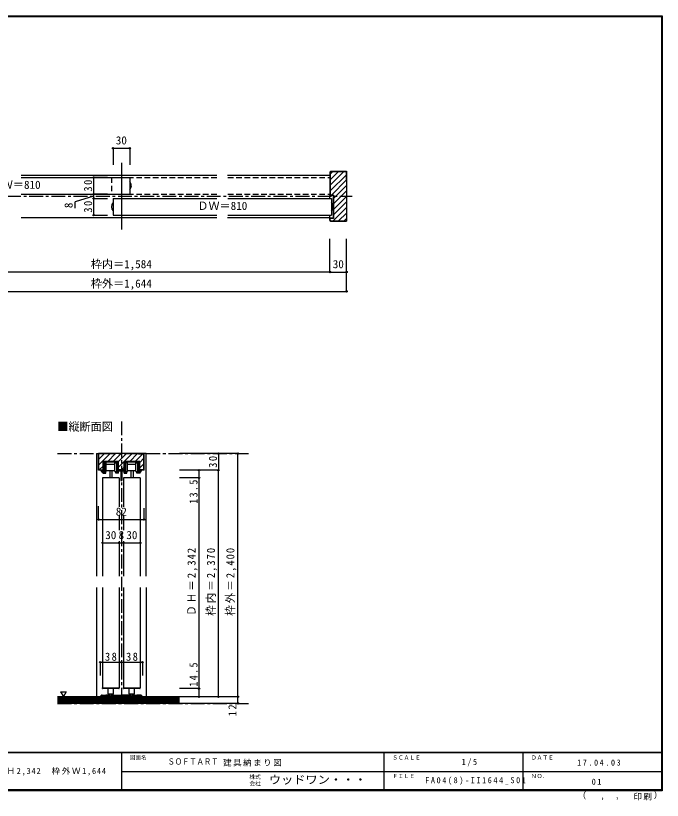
# Model space of a CAD drawing. Units: millimetres, scale not verified. Extents: x -973 to 977, y -718 to 696.
# Drawn here: x -189 to 977, y -718 to 696 of the extents above; entities that cross this region are included whole.
import ezdxf
from ezdxf.enums import TextEntityAlignment as Align

# ---------------------------------------------------------------- set-up
doc = ezdxf.new("R2010")
doc.units = ezdxf.units.MM
doc.header["$LTSCALE"] = 5
doc.header["$PDMODE"] = 32
doc.header["$PDSIZE"] = 2.5
doc.linetypes.add('CHAIN1', pattern=[8, 5, -1, 1, -1])
doc.linetypes.add('DASHED2', pattern=[3, 2, -1])
for name, color, linetype in [('0-1_通り芯', 4, 'CHAIN1'), ('0-3_仕上げ', 7, 'Continuous'), ('0-4_枠', 3, 'Continuous'), ('0-6_扉', 6, 'Continuous'), ('0-7_金物', 3, 'Continuous'), ('0-A_文字', 3, 'Continuous'), ('0-B_寸法', 7, 'Continuous'), ('0-C_ハッチ', 4, 'Continuous'), ('F-0_補助線', 7, 'Continuous'), ('F-1_枠', 6, 'Continuous'), ('F-A_文字', 7, 'Continuous')]:
    doc.layers.add(name, color=color, linetype=linetype)
doc.styles.add('HGP明朝B', font='')
doc.styles.add('ＭＳ ゴシック', font='')
doc.styles.get('HGP明朝B').set_extended_font_data('HGP明朝B')
doc.styles.get('ＭＳ ゴシック').set_extended_font_data('MS Gothic')

msp = doc.modelspace()

# ---------------------------------------------------------------- linework, layer by layer
at = {"layer": '0-1_通り芯'}
for p, q in [((-404.366, 370.494), (417.672, 370.494)), ((-113.347, -93.141), (230.653, -93.141)), ((-113.347, -543.141), (230.653, -543.141))]:
    msp.add_line(p, q, dxfattribs=at)
at = {"layer": '0-3_仕上げ', "color": 2}
for p, q in [((106.653, -531.141), (-113.347, -531.141)), ((106.653, -543.141), (-113.347, -543.141))]:
    msp.add_line(p, q, dxfattribs=at)
at = {"layer": '0-3_仕上げ'}
for p, q in [((106.653, -532.641), (-113.347, -532.641)), ((106.653, -534.141), (-113.347, -534.141)), ((106.653, -535.641), (-113.347, -535.641)), ((106.653, -537.141), (-113.347, -537.141)), ((106.653, -538.641), (-113.347, -538.641)), ((106.653, -540.141), (-113.347, -540.141)), ((106.653, -541.641), (-113.347, -541.641))]:
    msp.add_line(p, q, dxfattribs=at)
at = {"layer": '0-4_枠'}
for p, q in [((1.653, 430.494), (1.653, 310.494)), ((379.087, 415.494), (377.672, 414.079)), ((377.672, 414.079), (377.672, 371.994)), ((378.172, 413.579), (379.587, 414.994)), ((378.172, 413.579), (378.172, 372.494)), ((379.087, 415.494), (407.672, 415.494)), ((379.587, 414.994), (407.172, 414.994)), ((407.172, 400.494), (407.172, 414.994)), ((407.672, 415.494), (407.672, 325.494)), ((407.172, 400.494), (407.672, 400.494)), ((383.672, 371.994), (377.672, 371.994)), ((384.172, 372.494), (378.172, 372.494)), ((383.672, 371.994), (383.672, 330.994)), ((384.172, 372.494), (384.172, 330.494)), ((407.172, 340.494), (407.172, 325.994)), ((407.172, 340.494), (407.672, 340.494)), ((383.672, 330.994), (377.672, 330.994)), ((377.672, 326.908), (377.672, 330.994)), ((377.672, 326.908), (379.087, 325.494)), ((384.172, 330.494), (378.172, 330.494)), ((378.172, 327.115), (378.172, 330.494)), ((379.294, 325.994), (378.172, 327.115)), ((379.087, 325.494), (407.672, 325.494)), ((379.294, 325.994), (407.172, 325.994)), ((-39.347, -123.141), (-39.347, -93.141)), ((42.653, -93.141), (-39.347, -93.141)), ((-38.847, -122.641), (-38.847, -93.641)), ((-29.347, -93.641), (-38.847, -93.641)), ((-29.347, -93.641), (-29.347, -93.141)), ((32.653, -93.641), (32.653, -93.141)), ((32.653, -93.641), (42.153, -93.641)), ((42.153, -122.641), (42.153, -93.641)), ((42.653, -123.141), (42.653, -93.141)), ((-31.347, -123.141), (-31.347, -107.141)), ((6.653, -123.141), (6.653, -107.141)), ((34.653, -107.141), (6.653, -107.141)), ((34.653, -123.141), (34.653, -107.141)), ((-31.347, -123.141), (-39.347, -123.141)), ((-38.847, -122.641), (-31.347, -122.641)), ((6.653, -122.641), (-3.347, -122.641)), ((6.653, -123.141), (-3.347, -123.141)), ((42.153, -122.641), (34.653, -122.641)), ((42.653, -123.141), (34.653, -123.141))]:
    msp.add_line(p, q, dxfattribs=at)
at = {"layer": '0-4_枠', "color": 4}
for p, q in [((-43.347, -93.141), (-39.347, -93.141)), ((-43.347, -93.141), (-43.347, -314.141)), ((46.653, -93.141), (42.653, -93.141)), ((46.653, -314.141), (46.653, -93.141)), ((-43.347, -334.141), (-43.347, -531.141)), ((46.653, -334.141), (46.653, -531.141))]:
    msp.add_line(p, q, dxfattribs=at)
at = {"layer": '0-4_枠'}
msp.add_lwpolyline([(-3.347, -123.141), (-3.347, -107.141), (-31.347, -107.141)], dxfattribs=at)
at = {"layer": '0-6_扉'}
for p, q in [((-178.808, 404.494), (16.653, 404.494)), ((16.653, 404.494), (16.653, 374.494)), ((-178.808, 374.494), (16.653, 374.494)), ((-13.347, 366.494), (173.663, 366.494)), ((-13.347, 366.494), (-13.347, 336.494)), ((193.663, 366.494), (380.672, 366.494)), ((380.672, 366.494), (380.672, 336.494)), ((-13.347, 336.494), (173.663, 336.494)), ((193.663, 336.494), (380.672, 336.494)), ((-32.347, -136.641), (-32.347, -314.141)), ((-2.347, -136.641), (-32.347, -136.641)), ((-2.347, -136.641), (-2.347, -189.118)), ((35.653, -136.641), (5.653, -136.641)), ((5.653, -136.641), (5.653, -189.118)), ((35.653, -136.641), (35.653, -314.141)), ((-2.347, -204.046), (-2.347, -231.142)), ((5.653, -204.046), (5.653, -231.142)), ((-2.347, -251.142), (-2.347, -314.141)), ((5.653, -251.142), (5.653, -314.141)), ((-32.347, -334.141), (-32.347, -515.141)), ((-2.347, -334.141), (-2.347, -515.141)), ((5.653, -334.141), (5.653, -515.141)), ((35.653, -334.141), (35.653, -515.141))]:
    msp.add_line(p, q, dxfattribs=at)
at = {"layer": '0-6_扉', "color": 2, "linetype": 'DASHED2'}
for p, q in [((-16.347, 404.494), (173.663, 404.494)), ((-16.347, 404.494), (-16.347, 374.494)), ((193.663, 404.494), (377.672, 404.494)), ((377.672, 404.494), (377.672, 374.494)), ((-16.347, 374.494), (173.663, 374.494)), ((193.663, 374.494), (377.672, 374.494))]:
    msp.add_line(p, q, dxfattribs=at)
at = {"layer": '0-7_金物', "color": 4}
for p, q in [((-178.808, 408.494), (173.663, 408.494)), ((193.124, 408.494), (377.672, 408.494)), ((377.672, 366.494), (377.672, 371.994)), ((-178.808, 332.494), (173.663, 332.494))]:
    msp.add_line(p, q, dxfattribs=at)
at = {"layer": '0-7_金物', "color": 4, "linetype": 'CHAIN1'}
msp.add_line((1.653, -35.141), (1.653, -543.141), dxfattribs=at)
at = {"layer": '0-7_金物', "color": 7}
for p, q in [((-29.847, -108.641), (-29.847, -127.141)), ((-4.847, -108.641), (-29.847, -108.641)), ((-25.452, -125.665), (-25.452, -109.862)), ((-25.452, -112.258), (-9.977, -112.258)), ((-9.977, -125.665), (-9.977, -109.862)), ((-9.977, -109.862), (-6.471, -109.862)), ((-4.847, -127.141), (-4.847, -108.641)), ((8.153, -108.641), (8.153, -127.141)), ((33.153, -108.641), (8.153, -108.641)), ((12.548, -125.665), (12.548, -109.862)), ((12.548, -112.258), (28.023, -112.258)), ((28.023, -125.665), (28.023, -109.862)), ((28.023, -109.862), (31.529, -109.862)), ((33.153, -127.141), (33.153, -108.641)), ((-31.347, -128.641), (-35.347, -123.141)), ((-26.347, -127.141), (-29.847, -127.141)), ((-26.347, -128.641), (-26.347, -127.141)), ((-9.977, -124.092), (-25.452, -124.092)), ((-19.347, -124.092), (-19.347, -136.641)), ((-15.347, -124.092), (-15.347, -136.641)), ((-8.347, -128.641), (-8.347, -127.141)), ((-8.347, -127.141), (-4.847, -127.141)), ((-3.347, -123.141), (6.653, -123.141)), ((0.903, -124.641), (-3.347, -124.641)), ((0.903, -124.641), (0.903, -141.641)), ((2.403, -123.141), (2.403, -141.641)), ((6.653, -124.641), (2.403, -124.641)), ((6.653, -128.641), (6.653, -124.641)), ((11.653, -127.141), (8.153, -127.141)), ((11.653, -128.641), (11.653, -127.141)), ((28.023, -124.092), (12.548, -124.092)), ((18.653, -124.092), (18.653, -136.641)), ((22.653, -124.092), (22.653, -136.641)), ((29.653, -127.141), (33.153, -127.141)), ((34.653, -128.641), (38.653, -123.141)), ((34.653, -126.091), (36.798, -123.141)), ((36.798, -123.141), (38.653, -123.141)), ((-31.347, -128.641), (-26.347, -128.641)), ((-3.347, -128.641), (-8.347, -128.641)), ((6.653, -128.641), (11.653, -128.641)), ((0.903, -141.641), (2.403, -141.641)), ((-22.097, -525.741), (-22.097, -516.641)), ((-12.597, -525.741), (-12.597, -516.641)), ((15.903, -525.741), (15.903, -516.641)), ((25.403, -525.741), (25.403, -516.641)), ((-13.597, -526.741), (-21.097, -526.741)), ((-20.347, -526.741), (-20.347, -527.672)), ((-18.847, -528.169), (-20.338, -527.672)), ((-18.847, -530.241), (-18.847, -526.741)), ((-15.947, -530.341), (-18.747, -530.341)), ((-15.847, -530.241), (-15.847, -526.741)), ((-15.847, -528.169), (-14.356, -527.672)), ((-14.347, -526.741), (-14.347, -527.672)), ((24.403, -526.741), (16.903, -526.741)), ((17.653, -526.741), (17.653, -527.672)), ((19.153, -528.169), (17.662, -527.672)), ((19.153, -530.241), (19.153, -526.741)), ((22.053, -530.341), (19.253, -530.341)), ((22.153, -530.241), (22.153, -526.741)), ((22.153, -528.169), (23.644, -527.672)), ((23.653, -526.741), (23.653, -527.672))]:
    msp.add_line(p, q, dxfattribs=at)
at = {"layer": '0-7_金物', "color": 6}
for p, q in [((-32.347, -516.141), (-32.347, -515.141)), ((-32.347, -515.141), (-2.347, -515.141)), ((-2.847, -516.641), (-31.847, -516.641)), ((-2.347, -516.141), (-2.347, -515.141)), ((5.653, -516.141), (5.653, -515.141)), ((5.653, -515.141), (5.912, -515.141)), ((5.912, -515.141), (35.653, -515.141)), ((35.153, -516.641), (6.153, -516.641)), ((35.653, -516.141), (35.653, -515.141))]:
    msp.add_line(p, q, dxfattribs=at)
at = {"layer": '0-7_金物'}
for p, q in [((-33.923, -528.434), (-36.288, -530.8)), ((-34.547, -531.142), (-36.147, -531.142)), ((-33.216, -528.142), (-26.647, -528.142)), ((-29.347, -530.842), (-29.347, -529.342)), ((-29.047, -531.142), (-28.647, -531.142)), ((-28.347, -530.842), (-28.347, -529.342)), ((-24.347, -529.342), (-28.347, -529.342)), ((-26.647, -528.142), (-26.347, -528.442)), ((-26.347, -528.442), (-26.047, -528.142)), ((-20.576, -528.142), (-26.047, -528.142)), ((-24.347, -530.842), (-24.347, -529.342)), ((-22.747, -531.142), (-24.047, -531.142)), ((-23.347, -529.342), (-23.347, -530.342)), ((-20.947, -529.342), (-23.347, -529.342)), ((-22.747, -530.342), (-23.347, -530.342)), ((-20.447, -529.842), (-20.447, -530.842)), ((-20.422, -528.166), (-19.293, -528.53)), ((-14.547, -531.142), (-20.147, -531.142)), ((-18.947, -529.006), (-18.947, -530.042)), ((-18.647, -530.342), (-16.047, -530.342)), ((-15.747, -529.006), (-15.747, -530.042)), ((-14.272, -528.166), (-15.4, -528.53)), ((-14.247, -529.842), (-14.247, -530.842)), ((-14.118, -528.142), (1.353, -528.142)), ((-11.947, -530.342), (-11.347, -530.342)), ((-11.947, -531.142), (-10.647, -531.142)), ((-1.947, -530.342), (-1.347, -530.342)), ((-1.947, -531.142), (-0.647, -531.142)), ((3.653, -530.842), (3.653, -529.342)), ((5.253, -531.142), (3.953, -531.142)), ((4.653, -529.342), (4.653, -530.342)), ((13.653, -529.342), (4.653, -529.342)), ((5.253, -530.342), (4.653, -530.342)), ((13.653, -530.842), (13.653, -529.342)), ((15.253, -531.142), (13.953, -531.142)), ((14.653, -529.342), (14.653, -530.342)), ((17.053, -529.342), (14.653, -529.342)), ((15.253, -530.342), (14.653, -530.342)), ((17.553, -529.842), (17.553, -530.842)), ((17.578, -528.166), (18.707, -528.53)), ((23.453, -531.142), (17.853, -531.142)), ((19.053, -529.006), (19.053, -530.042)), ((19.353, -530.342), (21.953, -530.342)), ((22.253, -529.006), (22.253, -530.042)), ((23.728, -528.166), (22.6, -528.53)), ((23.753, -529.842), (23.753, -530.842)), ((23.882, -528.142), (29.353, -528.142)), ((26.053, -530.342), (26.653, -530.342)), ((26.053, -531.142), (27.353, -531.142)), ((31.653, -530.842), (31.653, -529.342)), ((32.353, -531.142), (31.953, -531.142)), ((37.653, -530.556), (36.439, -529.342)), ((37.229, -528.434), (39.595, -530.8)), ((37.653, -530.942), (37.653, -530.556)), ((37.853, -531.142), (39.453, -531.142))]:
    msp.add_line(p, q, dxfattribs=at)
at = {"layer": '0-7_金物', "color": 4}
msp.add_lwpolyline([(193.124, 332.494), (377.672, 332.494), (377.672, 336.494)], dxfattribs=at)
at = {"layer": '0-7_金物', "color": 7}
for points in [[(-3.347, -128.641), (-3.347, -107.141), (-31.347, -107.141), (-31.347, -128.641)], [(-25.452, -109.862), (-28.827, -109.862), (-28.827, -125.665), (-25.452, -125.665)], [(-9.977, -125.665), (-6.471, -125.665), (-6.471, -109.862)], [(34.653, -126.091), (34.653, -107.141), (6.653, -107.141), (6.653, -123.141)], [(12.548, -109.862), (9.173, -109.862), (9.173, -125.665), (12.548, -125.665)], [(28.023, -125.665), (31.529, -125.665), (31.529, -109.862)], [(-31.347, -126.091), (-33.492, -123.141), (-35.347, -123.141)], [(34.653, -128.641), (29.653, -128.641), (29.653, -127.141)]]:
    msp.add_lwpolyline(points, dxfattribs=at)
at = {"layer": '0-7_金物'}
for points in [[(-34.347, -530.942), (-34.347, -530.556), (-33.133, -529.342), (-29.347, -529.342)], [(-13.747, -529.342), (-11.347, -529.342), (-11.347, -530.342)], [(-10.347, -530.842), (-10.347, -529.342), (-1.347, -529.342), (-1.347, -530.342)], [(-0.347, -530.842), (-0.347, -529.342), (3.653, -529.342)], [(17.424, -528.142), (1.953, -528.142), (1.653, -528.442), (1.353, -528.142)], [(24.253, -529.342), (26.653, -529.342), (26.653, -530.342)], [(27.653, -530.842), (27.653, -529.342), (31.653, -529.342)], [(36.522, -528.142), (29.953, -528.142), (29.653, -528.442), (29.353, -528.142)], [(32.653, -530.842), (32.653, -529.342), (36.439, -529.342)]]:
    msp.add_lwpolyline(points, dxfattribs=at)
at = {"layer": '0-7_金物', "color": 7}
for centre, radius, start, end in [((8.778, 389.494), 10.875, 316.39718, 43.60282), ((-5.472, 351.494), 10.875, 136.39718, 223.60282), ((372.797, 351.494), 10.875, 316.39718, 43.60282), ((-21.097, -525.741), 1, 180, 270), ((-18.747, -530.241), 0.1, 180, 270), ((-15.947, -530.241), 0.1, 270, 0), ((-13.597, -525.741), 1, 270, 0), ((16.903, -525.741), 1, 180, 270), ((19.253, -530.241), 0.1, 180, 270), ((22.053, -530.241), 0.1, 270, 0), ((24.403, -525.741), 1, 270, 0)]:
    msp.add_arc(centre, radius, start, end, dxfattribs=at)
at = {"layer": '0-7_金物', "color": 6}
for centre, start, end in [((-31.847, -516.141), 180, 270), ((-2.847, -516.141), 270, 0), ((6.153, -516.141), 180, 270), ((35.153, -516.141), 270, 0)]:
    msp.add_arc(centre, 0.5, start, end, dxfattribs=at)
at = {"layer": '0-7_金物'}
for centre, radius, start, end in [((-36.147, -530.942), 0.2, 135, 270), ((-34.547, -530.942), 0.2, 270, 0), ((-33.216, -529.142), 1, 90, 135), ((-29.047, -530.842), 0.3, 180, 270), ((-28.647, -530.842), 0.3, 270, 0), ((-24.047, -530.842), 0.3, 180, 270), ((-22.747, -530.742), 0.4, 0, 90), ((-22.747, -530.742), 0.4, 270, 0), ((-20.947, -529.842), 0.5, 0, 90), ((-20.576, -528.642), 0.5, 72.1213, 90), ((-20.147, -530.842), 0.3, 180, 270), ((-19.447, -529.006), 0.5, 0, 72.1213), ((-18.647, -530.042), 0.3, 180, 270), ((-16.047, -530.042), 0.3, 270, 0), ((-15.247, -529.006), 0.5, 107.8787, 180), ((-14.547, -530.842), 0.3, 270, 0), ((-14.118, -528.642), 0.5, 90, 107.8787), ((-13.747, -529.842), 0.5, 90, 180), ((-11.947, -530.742), 0.4, 90, 180), ((-11.947, -530.742), 0.4, 180, 270), ((-10.647, -530.842), 0.3, 270, 0), ((-1.947, -530.742), 0.4, 90, 180), ((-1.947, -530.742), 0.4, 180, 270), ((-0.647, -530.842), 0.3, 270, 0), ((3.953, -530.842), 0.3, 180, 270), ((5.253, -530.742), 0.4, 0, 90), ((5.253, -530.742), 0.4, 270, 0), ((13.953, -530.842), 0.3, 180, 270), ((15.253, -530.742), 0.4, 0, 90), ((15.253, -530.742), 0.4, 270, 0), ((17.053, -529.842), 0.5, 0, 90), ((17.424, -528.642), 0.5, 72.1213, 90), ((17.853, -530.842), 0.3, 180, 270), ((18.553, -529.006), 0.5, 0, 72.1213), ((19.353, -530.042), 0.3, 180, 270), ((21.953, -530.042), 0.3, 270, 0), ((22.753, -529.006), 0.5, 107.8787, 180), ((23.453, -530.842), 0.3, 270, 0), ((23.882, -528.642), 0.5, 90, 107.8787), ((24.253, -529.842), 0.5, 90, 180), ((26.053, -530.742), 0.4, 90, 180), ((26.053, -530.742), 0.4, 180, 270), ((27.353, -530.842), 0.3, 270, 0), ((31.953, -530.842), 0.3, 180, 270), ((32.353, -530.842), 0.3, 270, 0), ((36.522, -529.142), 1, 45, 90), ((37.853, -530.942), 0.2, 180, 270), ((39.453, -530.942), 0.2, 270, 45)]:
    msp.add_arc(centre, radius, start, end, dxfattribs=at)
at = {"layer": '0-A_文字', "color": 7}
msp.add_line((-107.782, -522.328), (-102.782, -530.988), dxfattribs=at)
msp.add_lwpolyline([(-107.782, -522.328), (-97.782, -522.328), (-102.782, -530.988)], dxfattribs=at)
at = {"layer": '0-B_寸法', "color": 4}
for p, q in [((-13.347, 456.994), (16.653, 456.994)), ((-13.347, 456.994), (-13.347, 426.994)), ((16.653, 456.994), (16.653, 426.994)), ((-48.393, 404.494), (-48.393, 374.494)), ((-23.347, 404.494), (-48.393, 404.494)), ((-48.393, 370.493), (-81.849, 360.304)), ((-23.347, 374.494), (-48.393, 374.494)), ((-48.393, 374.493), (-48.393, 336.493)), ((-48.393, 374.493), (-23.347, 374.493)), ((-81.849, 349.261), (-81.849, 360.304)), ((-48.393, 366.493), (-23.347, 366.493)), ((-48.393, 336.493), (-23.347, 336.493)), ((377.672, 233.994), (377.672, 293.994)), ((407.672, 198.994), (407.672, 293.994)), ((377.672, 233.994), (-374.366, 233.994)), ((377.672, 233.994), (407.672, 233.994)), ((-404.366, 198.994), (407.672, 198.994)), ((211.653, -93.141), (106.653, -93.141)), ((176.653, -93.141), (176.653, -123.141)), ((211.653, -531.141), (211.653, -93.141)), ((176.653, -123.141), (106.653, -123.141)), ((141.653, -136.641), (141.653, -123.141)), ((176.653, -531.141), (176.653, -123.141)), ((141.653, -136.641), (106.653, -136.641)), ((141.653, -531.141), (141.653, -136.641)), ((-39.347, -211.946), (-39.347, -187.887)), ((42.653, -211.946), (42.653, -191.387)), ((-39.347, -211.946), (42.653, -211.946)), ((-32.347, -254.142), (35.653, -254.142)), ((-36.347, -469.117), (1.653, -469.117)), ((-36.347, -469.117), (-36.347, -493.141)), ((1.653, -469.117), (1.653, -493.141)), ((1.653, -469.117), (39.653, -469.117)), ((39.653, -469.117), (39.653, -493.141)), ((141.653, -516.641), (106.653, -516.641)), ((211.653, -531.141), (106.653, -531.141)), ((211.653, -543.141), (211.653, -531.141)), ((211.653, -543.141), (106.653, -543.141))]:
    msp.add_line(p, q, dxfattribs=at)
at = {"layer": '0-B_寸法'}
for p in [(-13.347, 456.994), (16.653, 456.994), (-48.393, 404.494), (-48.393, 374.494), (-48.393, 374.493), (-48.393, 366.493), (-48.393, 336.493), (377.672, 233.994), (407.672, 233.994), (407.672, 198.994), (176.653, -93.141), (211.653, -93.141), (141.653, -123.141), (176.653, -123.141), (141.653, -136.641), (-39.347, -211.946), (42.653, -211.946), (-32.347, -254.142), (-2.347, -254.142), (5.653, -254.142), (35.653, -254.142), (-36.347, -469.117), (1.653, -469.117), (39.653, -469.117), (141.653, -516.641), (141.653, -531.141), (176.653, -531.141), (211.653, -531.141), (211.653, -543.141)]:
    msp.add_point(p, dxfattribs=at)
at = {"layer": '0-C_ハッチ'}
for p, q in [((392.995, 414.994), (378.172, 400.171)), ((383.095, 414.994), (378.172, 410.071)), ((402.894, 414.994), (378.172, 390.272)), ((407.172, 409.372), (378.172, 380.372)), ((407.672, 399.973), (380.193, 372.494)), ((407.672, 390.073), (384.172, 366.573)), ((407.672, 380.174), (384.172, 356.674)), ((407.672, 370.274), (384.172, 346.774)), ((407.672, 360.375), (384.172, 336.875)), ((407.672, 350.475), (383.191, 325.994)), ((407.172, 340.076), (393.09, 325.994)), ((407.172, 330.176), (402.99, 325.994)), ((-38.847, -103.413), (-28.576, -93.141)), ((-38.847, -113.312), (-18.676, -93.141)), ((-22.777, -107.141), (-8.777, -93.141)), ((-12.877, -107.141), (1.123, -93.141)), ((-3.347, -107.511), (11.022, -93.141)), ((6.922, -107.141), (20.922, -93.141)), ((16.821, -107.141), (30.821, -93.141)), ((26.721, -107.141), (40.221, -93.641)), ((-3.347, -117.41), (6.653, -107.41)), ((34.653, -109.109), (42.153, -101.609)), ((34.653, -119.008), (42.153, -111.508)), ((-31.347, -115.712), (-38.277, -122.641)), ((1.321, -122.641), (6.653, -117.31)), ((42.153, -121.408), (40.919, -122.641))]:
    msp.add_line(p, q, dxfattribs=at)
at = {"layer": 'F-1_枠'}
for p, q in [((-973.347, 695.833), (976.653, 695.833)), ((-973.347, 695), (976.653, 695)), ((-973.347, 694.167), (976.653, 694.167)), ((974.986, 695.833), (974.986, -700.833)), ((975.82, 695.833), (975.82, -700.833)), ((976.653, 695.833), (976.653, -700.833)), ((976.653, -631.667), (-973.347, -631.667)), ((976.653, -632.5), (-973.347, -632.5)), ((1.653, -632.5), (1.653, -699.167)), ((474.986, -632.5), (474.986, -699.167)), ((724.986, -632.5), (724.986, -699.167)), ((1.653, -665.833), (974.986, -665.834)), ((976.653, -699.167), (-973.347, -699.167)), ((976.653, -700), (-973.347, -700)), ((976.653, -700.833), (-973.347, -700.833))]:
    msp.add_line(p, q, dxfattribs=at)

# ---------------------------------------------------------------- texts
at = {"layer": '0-A_文字', "color": 7, "style": 'ＭＳ ゴシック'}
msp.add_text('■縦断面図', height=14.66, dxfattribs=at).set_placement((-113.709, -56.322), align=Align.BOTTOM_LEFT)
at = {"layer": '0-B_寸法', "style": 'ＭＳ ゴシック'}
for s, p in [('30', (-8.347, 459.494)), ('ＤＷ＝810', (-233.808, 379.493)), ('ＤＷ＝810', (138.663, 341.494)), ('枠内＝1,584', (-53.347, 236.494)), ('30', (382.672, 236.494)), ('枠外＝1,644', (-53.347, 201.494)), ('82', (-8.347, -209.446)), ('30', (-27.347, -251.642)), ('8', (-3.347, -251.642)), ('30', (10.653, -251.642))]:
    msp.add_text(s, height=14.66, dxfattribs=at).set_placement(p, align=Align.BOTTOM_LEFT)
msp.add_text('8', height=14.66, rotation=90, dxfattribs=at).set_placement((-81.849, 349.093), align=Align.BOTTOM_LEFT)
at = {"layer": '0-B_寸法', "char_height": 14.66, "attachment_point": 7, "rotation": 90, "style": 'ＭＳ ゴシック'}
for s, insert in [('\\T1.27;\\W0.95;30', (-50.893, 378.869)), ('\\T1.27;\\W0.95;30', (-50.893, 340.868)), ('\\T1.27;\\W0.95;30', (174.153, -118.766)), ('\\T1.28;\\W0.9;13.5', (139.153, -183.545)), ('\\T1.19;\\W0.95;ＤＨ＝2,342', (139.153, -385.391)), ('\\T1.19;\\W0.95;枠内＝2,370', (174.153, -385.391)), ('\\T1.19;\\W0.95;枠外＝2,400', (209.153, -385.391)), ('\\T1.28;\\W0.9;14.5', (139.153, -512.982)), ('\\T1.27;\\W0.95;12', (209.153, -566.391))]:
    msp.add_mtext(s, dxfattribs=dict(at, insert=insert))
at = {"layer": '0-B_寸法', "char_height": 14.66, "attachment_point": 7, "style": 'ＭＳ ゴシック'}
for insert in [(-27.972, -466.617), (10.028, -466.617)]:
    msp.add_mtext('\\T1.27;\\W0.95;38', dxfattribs=dict(at, insert=insert))
at = {"layer": 'F-0_補助線', "style": 'HGP明朝B', "width": 0.85}
msp.add_text('ＳＯＦＴＡＲＴ', height=11, dxfattribs=at).set_placement((84.986, -656.798), align=Align.BOTTOM_LEFT)
at = {"layer": 'F-0_補助線', "insert": (185.035, -656.798), "char_height": 11, "attachment_point": 7, "style": 'ＭＳ ゴシック'}
msp.add_mtext('\\T1.17;建具納まり図', dxfattribs=at)
at = {"layer": 'F-A_文字', "style": 'ＭＳ ゴシック'}
for s, height, p in [('図面名', 7.331, (16.653, -646.667)), ('ＳＣＡＬＥ', 7.331, (489.986, -646.667)), ('ＤＡＴＥ', 7.331, (739.986, -646.667)), ('株式', 7.331, (232.486, -681.5)), ('ＦＩＬＥ', 7.331, (489.986, -680)), ('ＮＯ．', 7.331, (739.986, -680.001)), ('会社', 7.331, (232.486, -693.5)), ('（', 11, (823.992, -718.052)), ('）', 11, (961.387, -717.355)), (',', 11, (865.199, -718.052)), (',', 11, (891.686, -717.588))]:
    msp.add_text(s, height=height, dxfattribs=at).set_placement(p, align=Align.BOTTOM_LEFT)
at = {"layer": 'F-A_文字', "style": 'ＭＳ ゴシック', "width": 1.1}
msp.add_text('ウッドワン・・・', height=14.66, dxfattribs=at).set_placement((267.486, -692.5), align=Align.BOTTOM_LEFT)
at = {"layer": 'F-A_文字', "char_height": 11, "attachment_point": 7, "style": 'ＭＳ ゴシック'}
for s, insert in [('\\T1.38;\\W0.9;1/5', (614.986, -656.667)), ('\\T1.39;\\W0.85;17.04.03', (823.111, -655.417)), ('\\T1.19;ソフトアート\u3000アルシャルル\u3000２枚引き違い戸\u3000下荷重（レールタイプ）ドアＨ2,342\u3000枠外Ｗ1,644', (-846.68, -673.333)), ('\\T1.4;\\W0.85;FA04(8)-II1644_S01', (549.361, -690.001)), ('\\T1.36;\\W0.9;01', (849.361, -690.001)), ('\\T1.17;印刷', (924.678, -717.82))]:
    msp.add_mtext(s, dxfattribs=dict(at, insert=insert))

doc.saveas('drawing.dxf')
